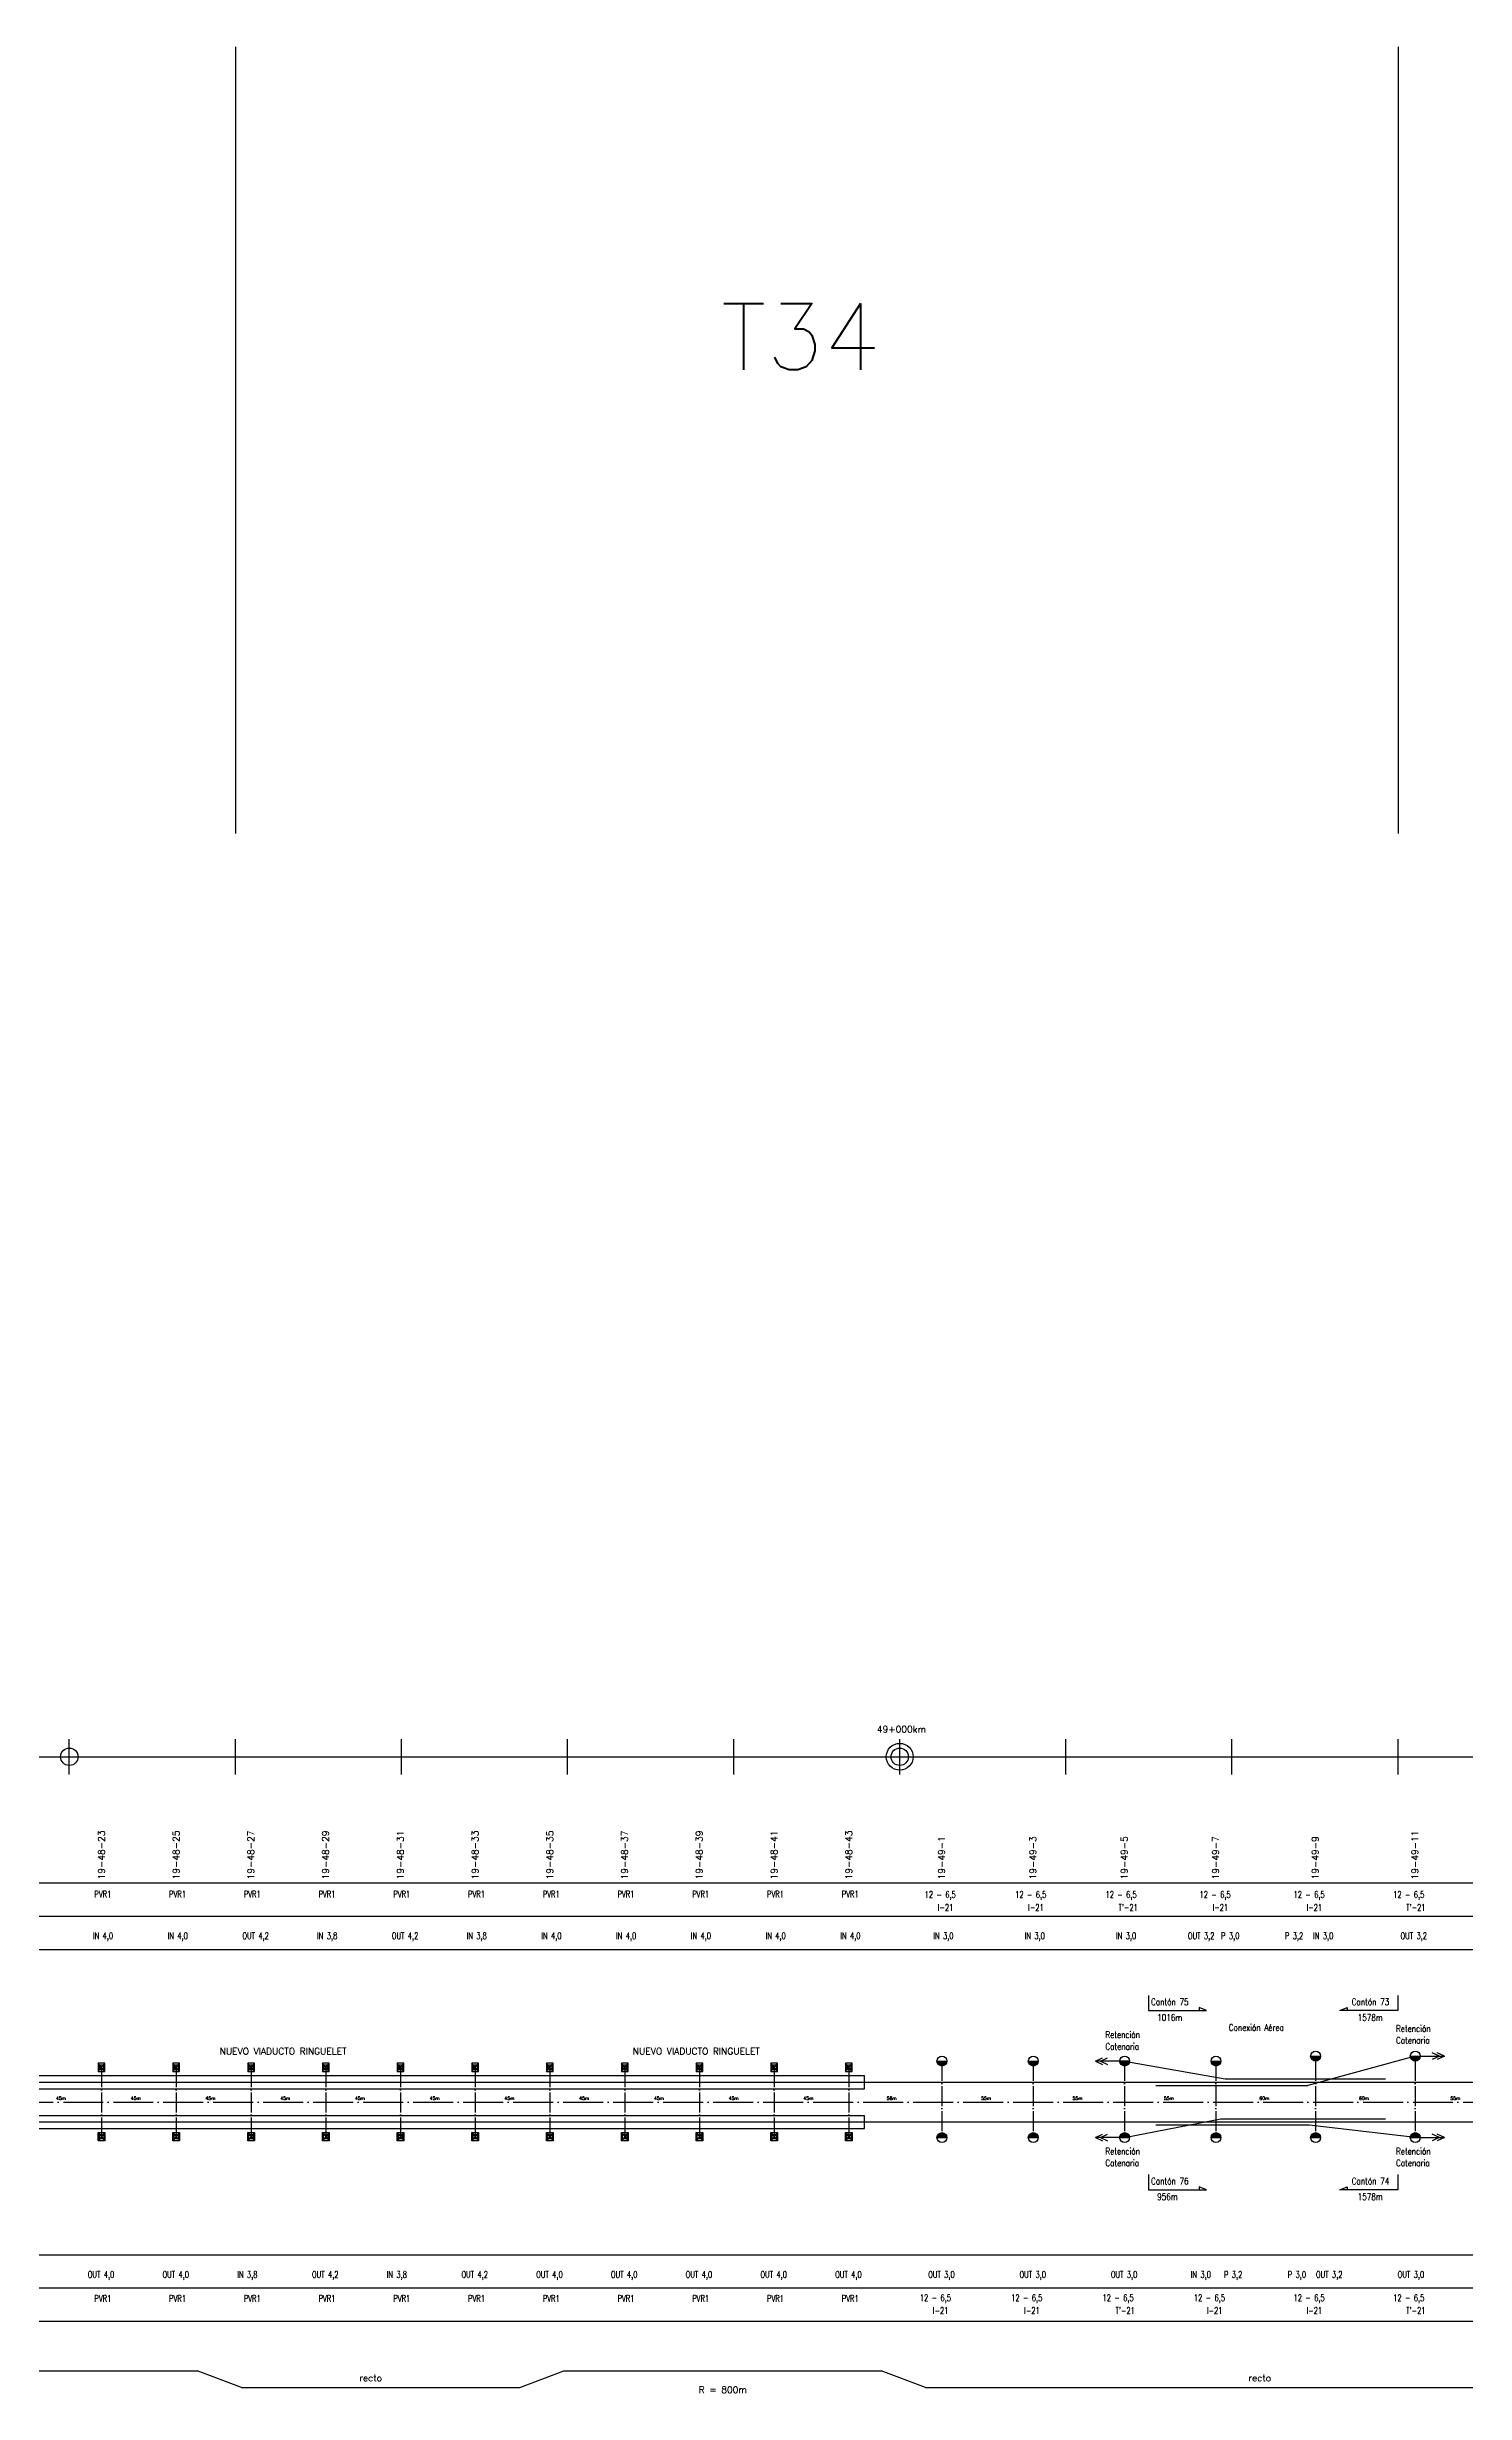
# Model space of a CAD drawing. Header units: millimetres. Extents: x 63 to 27368, y 135 to 1565.
# Drawn here: x 23055 to 23909, y 152 to 1565 of the extents above; entities that cross this region are included whole.
import ezdxf

# ---------------------------------------------------------------- set-up
doc = ezdxf.new("R2010")
doc.units = ezdxf.units.MM
doc.linetypes.add('ACAD_ISO04W100', pattern=[30, 24, -3, 0, -3])
for name, color, linetype in [('catenaria via ascendente', 7, 'Continuous'), ('catenaria vía descendente', 7, 'Continuous'), ('Eje de entrevías', 1, 'Continuous'), ('longitud vano', 7, 'Continuous'), ('Nº de poste', 6, 'Continuous'), ('progresivas', 4, 'Continuous'), ('TEXTOS', 3, 'Continuous')]:
    doc.layers.add(name, color=color, linetype=linetype)
doc.styles.add('STYLE1', font='romans.shx')

# ---------------------------------------------------------------- blocks, each defined once
blk = doc.blocks.new('poste metálico viaducto Ringuelet')
for p, q in [((-2, 2.5), (2, 2.5)), ((-2, -2.5), (-2, 2.5)), ((-2, 2.5), (2, -2.5)), ((2, 2.5), (-2, -2.5)), ((-1.3, 1.3), (1.3, 1.3)), ((-1.3, -1.3), (-1.3, 1.3)), ((1.3, 1.3), (1.3, -1.3)), ((2, 2.5), (2, -2.5)), ((2, -2.5), (-2, -2.5)), ((1.3, -1.3), (-1.3, -1.3))]:
    blk.add_line(p, q)

msp = doc.modelspace()

# ---------------------------------------------------------------- hatches: boundary and pattern name
for points in [[(23821.6, 354.7), (23815.6, 354.7, 1)], [(23881.6, 354.7), (23875.6, 354.7, 1)], [(23596.6, 351.7), (23590.6, 351.7, 1)], [(23651.6, 351.7), (23645.6, 351.7, 1)], [(23700.6, 351.7), (23706.6, 351.7, -1)], [(23761.6, 351.7), (23755.6, 351.7, 1)], [(23596.6, 305.6), (23590.6, 305.6, -1)], [(23651.6, 305.6), (23645.6, 305.6, -1)], [(23706.6, 305.6), (23700.6, 305.6, -1)], [(23761.6, 305.6), (23755.6, 305.6, -1)], [(23821.6, 305.6), (23815.6, 305.6, -1)], [(23881.6, 305.6), (23875.6, 305.6, -1)]]:
    msp.add_hatch(color=256).paths.add_polyline_path(points)

# ---------------------------------------------------------------- linework, layer by layer
for p, q in [((23168.2, 1565.1), (23168.2, 1091.2)), ((23868.2, 1565.1), (23868.2, 1091.2)), ((23068.2, 524.4), (23068.2, 545.6)), ((23168.2, 524.4), (23168.2, 545.6)), ((23268.2, 524.4), (23268.2, 545.6)), ((23368.2, 524.4), (23368.2, 545.6)), ((23468.2, 524.4), (23468.2, 545.6)), ((23568.2, 524.4), (23568.2, 545.6)), ((23668.2, 524.4), (23668.2, 545.6)), ((23768.2, 524.4), (23768.2, 545.6)), ((23868.2, 524.4), (23868.2, 545.6)), ((68.2, 535), (27368.2, 535)), ((68.2, 459), (27368.2, 459)), ((68.2, 439), (27368.2, 439)), ((68.2, 419), (27368.2, 419)), ((23717.9, 391.3), (23717.9, 382.2)), ((23717.9, 382.2), (23752.9, 382.2)), ((23752.9, 382.2), (23748.4, 383.9)), ((23748.4, 383.9), (23748.4, 382.2)), ((23833.1, 382.2), (23837.6, 383.9)), ((23868.1, 382.2), (23833.1, 382.2)), ((23837.6, 383.9), (23837.6, 382.2)), ((23868.1, 391.3), (23868.1, 382.2)), ((23686, 351.7), (23690.3, 353.6)), ((23689, 351.7), (23693.3, 353.6)), ((23815.6, 354.7), (23821.6, 354.7)), ((23875.6, 354.7), (23881.6, 354.7)), ((23881.6, 354.7), (23896.2, 354.7)), ((23893.2, 354.7), (23888.8, 356.6)), ((23893.2, 354.7), (23888.8, 352.7)), ((23896.2, 354.7), (23891.8, 356.6)), ((23896.2, 354.7), (23891.8, 352.7)), ((23590.6, 351.7), (23596.6, 351.7)), ((23645.6, 351.7), (23651.6, 351.7)), ((23700.6, 351.7), (23686, 351.7)), ((23686, 351.7), (23690.3, 349.7)), ((23689, 351.7), (23693.3, 349.7)), ((23706.6, 351.7), (23700.6, 351.7)), ((23755.6, 351.7), (23761.6, 351.7)), ((23590.6, 305.6), (23596.6, 305.6)), ((23645.6, 305.6), (23651.6, 305.6)), ((23686, 305.6), (23690.3, 307.6)), ((23700.6, 305.6), (23686, 305.6)), ((23686, 305.6), (23690.3, 303.7)), ((23689, 305.6), (23693.3, 307.6)), ((23689, 305.6), (23693.3, 303.7)), ((23700.6, 305.6), (23706.6, 305.6)), ((23755.6, 305.6), (23761.6, 305.6)), ((23815.6, 305.6), (23821.6, 305.6)), ((23875.6, 305.6), (23881.6, 305.6)), ((23881.6, 305.6), (23896.2, 305.6)), ((23893.2, 305.6), (23888.8, 307.6)), ((23893.2, 305.6), (23888.8, 303.7)), ((23896.2, 305.6), (23891.8, 307.6)), ((23896.2, 305.6), (23891.8, 303.7)), ((23717.9, 283.4), (23717.9, 274.2)), ((23868.1, 283.4), (23868.1, 274.2)), ((23717.9, 274.2), (23752.9, 274.2)), ((23752.9, 274.2), (23748.4, 275.9)), ((23748.4, 275.9), (23748.4, 274.2)), ((23833.1, 274.2), (23837.6, 275.9)), ((23868.1, 274.2), (23833.1, 274.2)), ((23837.6, 275.9), (23837.6, 274.2)), ((68.2, 235), (27368.2, 235)), ((68.2, 215), (27368.2, 215)), ((68.2, 195), (27368.2, 195)), ((22370.5, 165), (23145.2, 165)), ((23171.8, 155), (23145.2, 165)), ((23339.4, 155), (23366, 165)), ((23366, 165), (23557.1, 165)), ((23583.7, 155), (23557.1, 165)), ((23171.8, 155), (23339.4, 155)), ((23583.7, 155), (26801.7, 155))]:
    msp.add_line(p, q)
at = {"color": 4}
for p, q in [((22547.6, 343), (23547, 343)), ((23547, 335), (23547, 343)), ((22547.6, 335), (23547, 335)), ((22547.6, 319), (23547, 319)), ((22547.6, 311), (23547, 311)), ((23547, 311), (23547, 319))]:
    msp.add_line(p, q, dxfattribs=at)
at = {"linetype": 'ACAD_ISO04W100', "ltscale": 0.5}
for p, q in [((23087.6, 347.9), (23087.6, 306.2)), ((23132.6, 347.9), (23132.6, 306.2)), ((23177.6, 347.9), (23177.6, 306.2)), ((23222.6, 347.9), (23222.6, 306.2)), ((23267.6, 347.9), (23267.6, 306.2)), ((23312.6, 347.9), (23312.6, 306.2)), ((23357.6, 347.9), (23357.6, 306.2)), ((23402.6, 347.9), (23402.6, 306.2)), ((23447.6, 347.9), (23447.6, 306.2)), ((23492.6, 347.9), (23492.6, 306.2)), ((23537.6, 347.9), (23537.6, 306.2)), ((23593.6, 351.7), (23593.6, 308.6)), ((23648.6, 351.7), (23648.6, 308.6)), ((23703.6, 351.7), (23703.6, 308.6)), ((23758.6, 351.7), (23758.6, 308.6)), ((23818.6, 351.7), (23818.6, 308.6)), ((23878.6, 351.7), (23878.6, 308.6))]:
    msp.add_line(p, q, dxfattribs=at)
for centre, radius in [((23068.2, 535), 5.24), ((23568.2, 535), 8.09), ((23568.2, 535), 5.24), ((23593.6, 351.7), 3), ((23648.6, 351.7), 3), ((23703.6, 351.7), 3), ((23758.6, 351.7), 3), ((23818.6, 354.7), 3), ((23878.6, 354.7), 3), ((23593.6, 305.6), 3), ((23648.6, 305.6), 3), ((23703.6, 305.6), 3), ((23758.6, 305.6), 3), ((23818.6, 305.6), 3), ((23878.6, 305.6), 3)]:
    msp.add_circle(centre, radius)
at = {"layer": 'catenaria via ascendente', "color": 6}
for p, q in [((23878.6, 354.7), (23813.8, 337)), ((23703.6, 351.7), (23764.1, 341)), ((23764.1, 341), (23860.7, 341)), ((23722.3, 337), (23813.8, 337)), ((23703.6, 305.6), (23761.6, 317)), ((23814.7, 313), (23722.4, 313)), ((23761.6, 317), (23860.7, 317)), ((23878.6, 305.6), (23814.7, 313))]:
    msp.add_line(p, q, dxfattribs=at)
at = {"layer": 'catenaria via ascendente'}
for p, q in [((68.2, 339), (26678.8, 339)), ((68.2, 315), (26678.8, 315))]:
    msp.add_line(p, q, dxfattribs=at)
at = {"layer": 'catenaria vía descendente'}
msp.add_line((17302.1, 315), (26678.8, 315), dxfattribs=at)
at = {"layer": 'Eje de entrevías', "linetype": 'ACAD_ISO04W100'}
msp.add_line((68.2, 327), (27368.2, 327), dxfattribs=at)

# ---------------------------------------------------------------- block references
at = {"xscale": -1, "rotation": 180}
for p in [(23087.6, 347.9), (23132.6, 347.9), (23177.6, 347.9), (23222.6, 347.9), (23267.6, 347.9), (23312.6, 347.9), (23357.6, 347.9), (23402.6, 347.9), (23447.6, 347.9), (23492.6, 347.9), (23537.6, 347.9)]:
    msp.add_blockref('poste metálico viaducto Ringuelet', p, dxfattribs=at)
for p in [(23087.6, 306.2), (23132.6, 306.2), (23177.6, 306.2), (23222.6, 306.2), (23267.6, 306.2), (23312.6, 306.2), (23357.6, 306.2), (23402.6, 306.2), (23447.6, 306.2), (23492.6, 306.2), (23537.6, 306.2)]:
    msp.add_blockref('poste metálico viaducto Ringuelet', p)

# ---------------------------------------------------------------- texts
at = {"color": 3, "linetype": 'Continuous', "style": 'STYLE1'}
msp.add_text('T34', height=40, dxfattribs=at).set_placement((23460.5, 1370.5))
at = {"linetype": 'Continuous', "style": 'STYLE1', "width": 0.8}
for s, p in [('Cantón 75', (23719.5, 385.4)), ('Cantón 73', (23840.3, 385.4)), ('Retención', (23692, 365.6)), ('1016m', (23723.2, 375.9)), ('Conexión Aérea', (23766.3, 369.9)), ('1578m', (23843.9, 375.9)), ('Retención', (23867, 369.3)), ('Catenaria', (23692, 358.5)), ('Catenaria', (23867, 362.2)), ('Retención', (23692, 295.4)), ('Retención', (23867, 295.4)), ('Catenaria', (23692, 288.3)), ('Catenaria', (23867, 288.3)), ('Cantón 76', (23719.5, 277.4)), ('956m', (23723.2, 268)), ('Cantón 74', (23840.3, 277.4)), ('1578m', (23843.9, 268))]:
    msp.add_text(s, height=4, dxfattribs=at).set_placement(p)
at = {"linetype": 'Continuous', "style": 'STYLE1'}
for p in [(23158.7, 355.6), (23407.5, 355.6)]:
    msp.add_text('NUEVO VIADUCTO RINGUELET', height=4, dxfattribs=at).set_placement(p)
at = {"layer": 'longitud vano', "linetype": 'Continuous', "style": 'STYLE1'}
for s, p in [('45m', (23060.2, 328.3)), ('45m', (23105.2, 328.3)), ('45m', (23150.2, 328.3)), ('45m', (23195.2, 328.3)), ('45m', (23240.2, 328.3)), ('45m', (23285.2, 328.3)), ('45m', (23330.2, 328.3)), ('45m', (23375.2, 328.3)), ('45m', (23420.2, 328.3)), ('45m', (23465.2, 328.3)), ('45m', (23510.2, 328.3)), ('56m', (23560.3, 328.3)), ('55m', (23617.2, 328.3)), ('55m', (23672.2, 328.3)), ('55m', (23727.2, 328.3)), ('60m', (23784.7, 328.3)), ('60m', (23844.7, 328.3)), ('55m', (23899.7, 328.3))]:
    msp.add_text(s, height=2, dxfattribs=at).set_placement(p)
at = {"layer": 'Nº de poste', "linetype": 'Continuous', "style": 'STYLE1'}
for s, p in [('19-48-23', (23089.5, 461.1)), ('19-48-25', (23134.5, 461.1)), ('19-48-27', (23179.5, 461.1)), ('19-48-29', (23224.5, 461.1)), ('19-48-31', (23269.5, 461.1)), ('19-48-33', (23314.5, 461.1)), ('19-48-35', (23359.5, 461.1)), ('19-48-37', (23404.5, 461.1)), ('19-48-39', (23449.5, 461.1)), ('19-48-41', (23494.5, 461.1)), ('19-48-43', (23539.5, 461.1)), ('19-49-1', (23595.4, 461.1)), ('19-49-3', (23650.4, 461.1)), ('19-49-5', (23705.4, 461.1)), ('19-49-7', (23760.4, 461.1)), ('19-49-9', (23820.4, 461.1)), ('19-49-11', (23880.4, 461.1))]:
    msp.add_text(s, height=4, rotation=90, dxfattribs=at).set_placement(p)
at = {"layer": 'progresivas', "linetype": 'Continuous', "style": 'STYLE1'}
msp.add_text('49+000km', height=4, dxfattribs=at).set_placement((23554.4, 549.6))
at = {"layer": 'TEXTOS', "linetype": 'Continuous', "style": 'STYLE1', "width": 0.7}
for s, p in [('PVR1', (23083.3, 450.3)), ('PVR1', (23128.3, 450.3)), ('PVR1', (23173.3, 450.3)), ('PVR1', (23218.3, 450.3)), ('PVR1', (23263.3, 450.3)), ('PVR1', (23308.3, 450.3)), ('PVR1', (23353.3, 450.3)), ('PVR1', (23398.3, 450.3)), ('PVR1', (23443.3, 450.3)), ('PVR1', (23488.3, 450.3)), ('PVR1', (23533.3, 450.3)), ('12 - 6,5', (23583.2, 450)), ('12 - 6,5', (23637.7, 450)), ('12 - 6,5', (23692.1, 450)), ('12 - 6,5', (23748.7, 450)), ('12 - 6,5', (23805.3, 450)), ('12 - 6,5', (23865.3, 450)), ('I-21', (23591.1, 442.2)), ('I-21', (23645.5, 442.2)), ("T'-21", (23699.9, 442.2)), ('I-21', (23756.5, 442.2)), ('I-21', (23813.1, 442.2)), ("T'-21", (23873.1, 442.2)), ('IN 4,0', (23082.4, 425.2)), ('IN 4,0', (23127.4, 425.2)), ('OUT 4,2', (23172.4, 425.2)), ('IN 3,8', (23217.4, 425.2)), ('OUT 4,2', (23262.4, 425.2)), ('IN 3,8', (23307.4, 425.2)), ('IN 4,0', (23352.4, 425.2)), ('IN 4,0', (23397.4, 425.2)), ('IN 4,0', (23442.4, 425.2)), ('IN 4,0', (23487.4, 425.2)), ('IN 4,0', (23532.4, 425.2)), ('IN 3,0', (23588.4, 425.2)), ('IN 3,0', (23643.4, 425.2)), ('IN 3,0', (23698.4, 425.2)), ('OUT 3,2', (23741.7, 425.2)), ('P 3,0', (23761.7, 425.2)), ('P 3,2', (23800.1, 425.2)), ('IN 3,0', (23817.1, 425.2)), ('OUT 3,2', (23869.7, 425.2)), ('OUT 4,0', (23079.3, 221.1)), ('OUT 4,0', (23124.3, 221.1)), ('IN 3,8', (23169.3, 221.1)), ('OUT 4,2', (23214.3, 221.1)), ('IN 3,8', (23259.3, 221.1)), ('OUT 4,2', (23304.3, 221.1)), ('OUT 4,0', (23349.3, 221.1)), ('OUT 4,0', (23394.3, 221.1)), ('OUT 4,0', (23439.3, 221.1)), ('OUT 4,0', (23484.3, 221.1)), ('OUT 4,0', (23529.3, 221.1)), ('OUT 3,0', (23585.3, 221.1)), ('OUT 3,0', (23640.3, 221.1)), ('OUT 3,0', (23695.3, 221.1)), ('IN 3,0', (23743.4, 221.1)), ('P 3,2', (23763.4, 221.1)), ('P 3,0', (23801.8, 221.1)), ('OUT 3,2', (23818.8, 221.1)), ('OUT 3,0', (23868, 221.1)), ('PVR1', (23083.3, 206.7)), ('PVR1', (23128.3, 206.7)), ('PVR1', (23173.3, 206.7)), ('PVR1', (23218.3, 206.7)), ('PVR1', (23263.3, 206.7)), ('PVR1', (23308.3, 206.7)), ('PVR1', (23353.3, 206.7)), ('PVR1', (23398.3, 206.7)), ('PVR1', (23443.3, 206.7)), ('PVR1', (23488.3, 206.7)), ('PVR1', (23533.3, 206.7)), ('12 - 6,5', (23580.3, 207.1)), ('I-21', (23588.1, 199.4)), ('12 - 6,5', (23635.3, 207.1)), ('I-21', (23643.1, 199.4)), ('12 - 6,5', (23690.3, 207.1)), ("T'-21", (23698.1, 199.4)), ('12 - 6,5', (23745.3, 207.1)), ('I-21', (23753.1, 199.4)), ('12 - 6,5', (23805.3, 207.1)), ('I-21', (23813.1, 199.4)), ('12 - 6,5', (23865.3, 207.1)), ("T'-21", (23873.1, 199.4))]:
    msp.add_text(s, height=4, dxfattribs=at).set_placement(p)
at = {"layer": 'TEXTOS', "linetype": 'Continuous', "style": 'STYLE1'}
for s, p in [('recto', (23242.8, 158.8)), ('R = 800m', (23447.2, 151.7)), ('recto', (23778.1, 158.8))]:
    msp.add_text(s, height=4, dxfattribs=at).set_placement(p)

doc.saveas('drawing.dxf')
